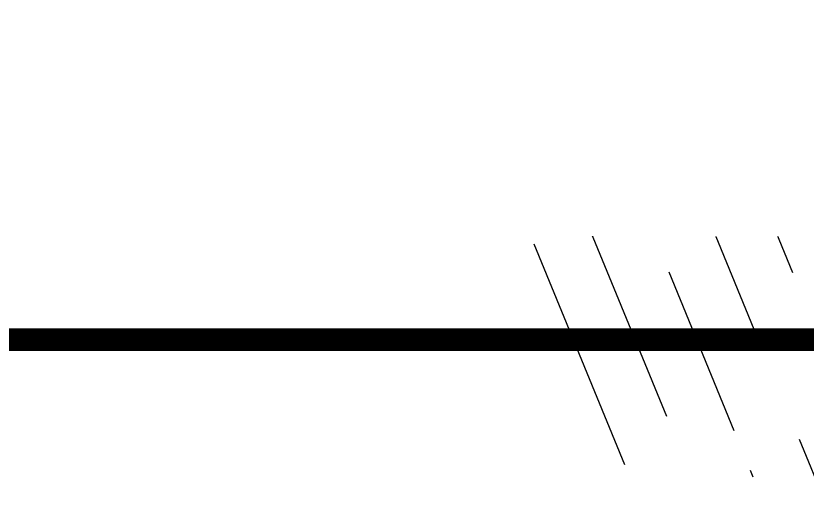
# Model space of a CAD drawing. Header units: metres. Extents: x 563124 to 573994, y 2062953 to 2068466.
# Drawn here: x 568957.35 to 568998.91, y 2065823.11 to 2065848.1 of the extents above; entities that cross this region are included whole.
import ezdxf

# ---------------------------------------------------------------- set-up
doc = ezdxf.new("R2010")
doc.units = ezdxf.units.M
doc.linetypes.add('ACAD_ISO10W100', pattern=[18.5, 12, -3, 0.5, -3])
doc.linetypes.add('HIDDEN', pattern=[0.375, 0.25, -0.125])
for name, color, linetype in [('ghichieudai', 7, 'CONTINUOUS'), ('Khung ban ve', 7, 'CONTINUOUS'), ('LogDg phu', 7, 'CONTINUOUS'), ('TimDg', 222, 'CONTINUOUS'), ('ViaHeSphu', 32, 'CONTINUOUS')]:
    doc.layers.add(name, color=color, linetype=linetype)

msp = doc.modelspace()

# ---------------------------------------------------------------- linework, layer by layer
at = {"layer": 'Khung ban ve', "const_width": 1.2}
msp.add_lwpolyline([(567973.928, 2066641.109), (569223.928, 2066641.109), (569223.928, 2065831.109), (567973.928, 2065831.109)], close=True, dxfattribs=at)
at = {"layer": 'LogDg phu', "linetype": 'HIDDEN', "ltscale": 50}
for points in [[(569094.898, 2065939.794), (569105.502, 2065945.206, -0.433147), (569116.483, 2065941.251), (569158.888, 2065843.057, -0.449168), (569153.83, 2065832.219), (569044.239, 2065799.539), (569020.056, 2065792.328, -0.385327), (569010.369, 2065796.957), (568971.839, 2065890.843, -0.445138), (568976.991, 2065901.558), (569008.397, 2065910.76), (569059.616, 2065925.766, 0.046747), (569094.898, 2065939.794)], [(568856.524, 2065775.608), (568855.993, 2065785.382, 0.07245), (568855.708, 2065786.795), (568842.755, 2065823.006, 0.072993), (568842.072, 2065824.288), (568836.315, 2065832.102), (568830.028, 2065849.676, -0.431462), (568835.311, 2065860.048), (568955.762, 2065895.338, -0.383951), (568965.413, 2065890.698), (569003.983, 2065796.713, -0.443702), (568998.868, 2065786.009), (568880.505, 2065750.713, -0.398562), (568862.095, 2065760.035), (568856.524, 2065775.608)]]:
    msp.add_lwpolyline(points, format="xyb", dxfattribs=at)
at = {"layer": 'TimDg', "linetype": 'ACAD_ISO10W100', "ltscale": 0.75}
msp.add_lwpolyline([(569278.835, 2065059.656), (569264.527, 2065093.529, -0.021018), (569255.702, 2065117.144), (569137.303, 2065479.75), (568925.313, 2065996.312), (568861.438, 2066131.227)], format="xyb", dxfattribs=at)
at = {"layer": 'ViaHeSphu', "linetype": 'HIDDEN', "ltscale": 50}
msp.add_lwpolyline([(569096.716, 2065936.231), (569106.22, 2065941.081), (569112.656, 2065938.764), (569154.336, 2065842.247), (569151.527, 2065836.228), (569043.038, 2065803.877), (569019.081, 2065796.733), (569012.391, 2065799.93), (568974.787, 2065891.562), (568977.687, 2065897.594), (569009.402, 2065906.886), (569060.74, 2065921.927, 0.046747), (569096.716, 2065936.231)], format="xyb", dxfattribs=at)
msp.add_lwpolyline([(569000.835, 2065796.483), (568997.941, 2065790.429), (568877.831, 2065754.612), (568868.765, 2065759.202), (568835.973, 2065850.872), (568839.087, 2065856.986), (568956.511, 2065891.39), (568963.208, 2065888.17)], close=True, dxfattribs=at)

# ---------------------------------------------------------------- next in the draw order: wipeouts: each hides what was drawn before it
msp.add_wipeout([(568538.555, 2065837.116), (569134.391, 2065836.361), (569131.193, 2065953.825), (568779.004, 2065956.683), (568600.602, 2065960.315)]).dxf.layer = 'ghichieudai'

doc.saveas('drawing.dxf')
